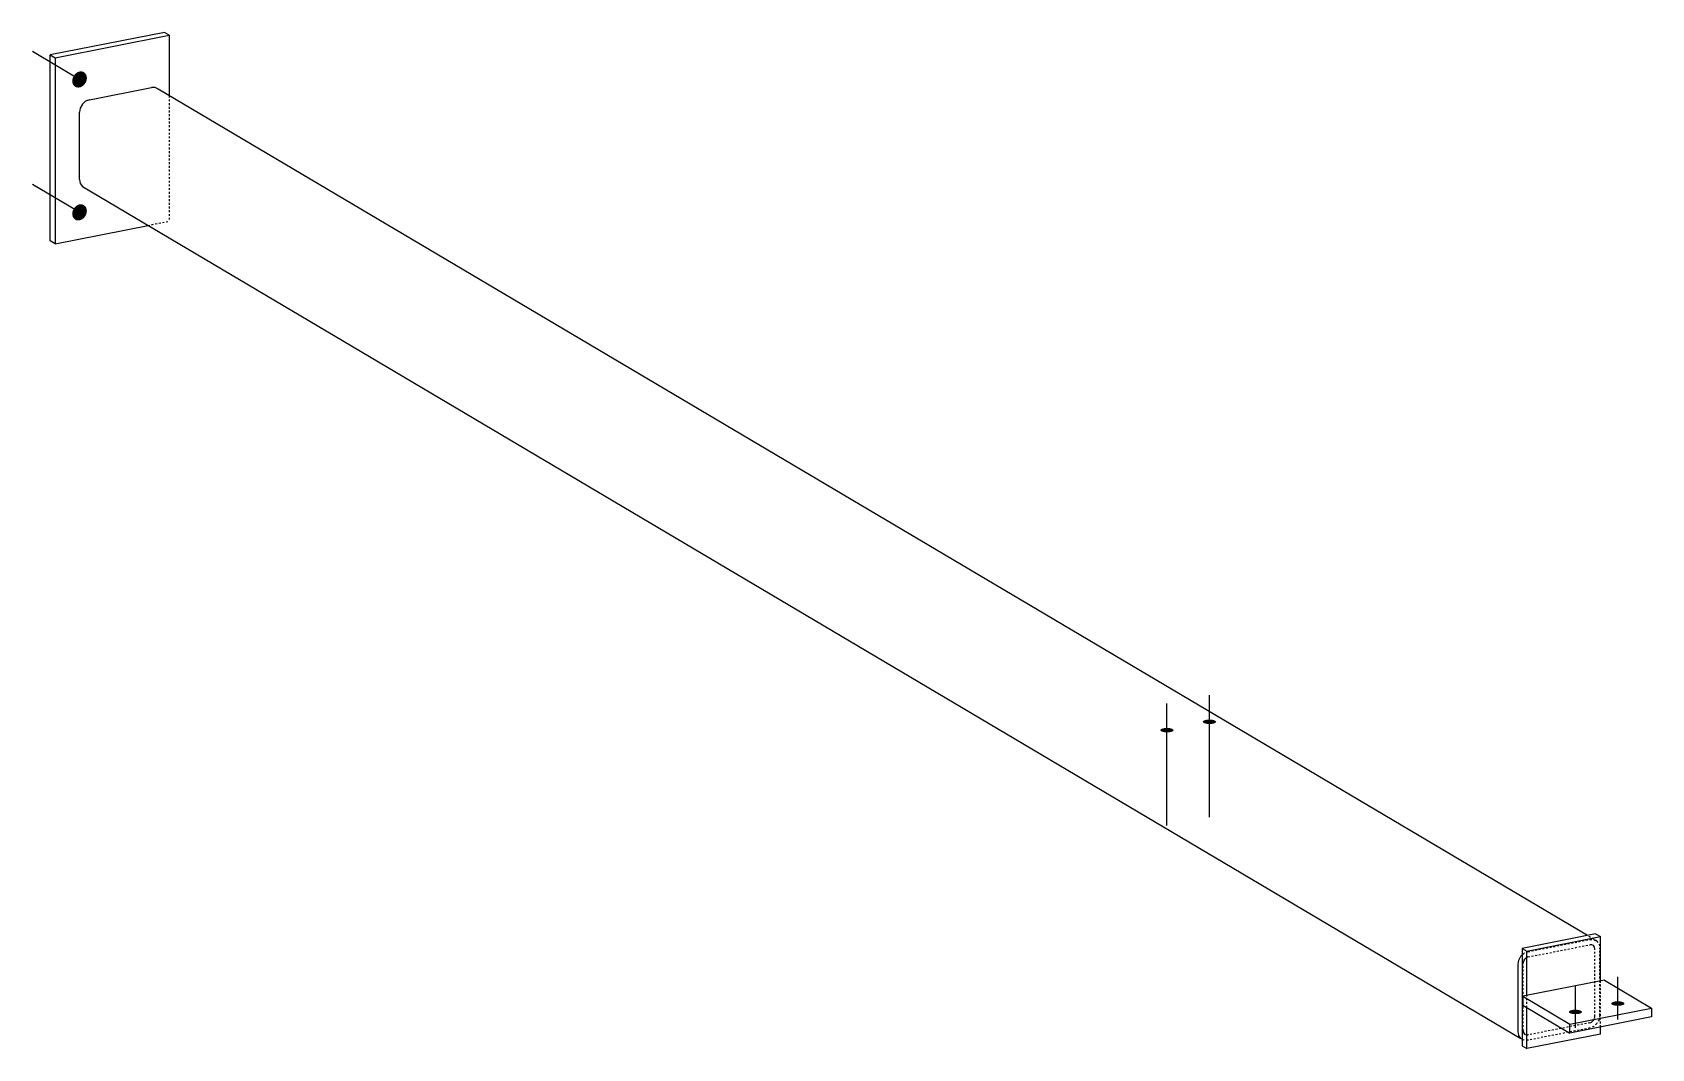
# Model space of a CAD drawing. Header units: millimetres. Extents: x 5 to 25061, y 5 to 1102.
# Drawn here: x 5 to 1722, y 24 to 1102 of the extents above; entities that cross this region are included whole.
import ezdxf

# ---------------------------------------------------------------- set-up
doc = ezdxf.new("R2010")
doc.units = ezdxf.units.MM
doc.linetypes.add('DXK_LINE_DOT2', pattern=[3.9198, 1.9599, -1.9599])
doc.layers.add('STÅL', color=7, linetype='Continuous')

msp = doc.modelspace()

# ---------------------------------------------------------------- hatches: boundary and pattern name
at = {"layer": 'STÅL', "linetype": 'Continuous'}
for points in [[(48.7, 1055.8), (49.8, 1057.3), (51.1, 1058.6), (52.6, 1059.6), (54.2, 1060.3), (55.8, 1060.7), (57.4, 1060.6), (58.9, 1060.2), (60.2, 1059.4), (61.3, 1058.3), (62.1, 1056.9), (62.6, 1055.3), (62.8, 1053.6), (62.6, 1051.8), (62.1, 1050), (61.3, 1048.3), (60.2, 1046.8), (58.9, 1045.5), (57.4, 1044.5), (55.8, 1043.8), (54.2, 1043.5), (52.6, 1043.6), (51.1, 1044), (49.8, 1044.8), (48.7, 1045.9), (47.9, 1047.2), (47.4, 1048.8), (47.2, 1050.5), (47.4, 1052.3), (47.9, 1054.1)], [(48.7, 914.9), (49.8, 916.4), (51.1, 917.7), (52.6, 918.7), (54.2, 919.4), (55.8, 919.7), (57.4, 919.6), (58.9, 919.2), (60.2, 918.4), (61.3, 917.3), (62.1, 916), (62.6, 914.4), (62.8, 912.7), (62.6, 910.9), (62.1, 909.1), (61.3, 907.4), (60.2, 905.9), (58.9, 904.6), (57.4, 903.6), (55.8, 902.9), (54.2, 902.6), (52.6, 902.6), (51.1, 903), (49.8, 903.8), (48.7, 904.9), (47.9, 906.3), (47.4, 907.9), (47.2, 909.6), (47.4, 911.4), (47.9, 913.2)], [(1208.3, 359.4), (1206.8, 359.5), (1205.4, 359.6), (1204.2, 359.9), (1203.1, 360.2), (1202.2, 360.6), (1201.6, 361.1), (1201.3, 361.6), (1201.3, 362.1), (1201.6, 362.5), (1202.2, 363), (1203.1, 363.4), (1204.2, 363.7), (1205.4, 364), (1206.8, 364.1), (1208.3, 364.2), (1209.7, 364.1), (1211.1, 364), (1212.4, 363.7), (1213.5, 363.4), (1214.3, 363), (1214.9, 362.5), (1215.2, 362.1), (1215.2, 361.6), (1214.9, 361.1), (1214.3, 360.6), (1213.5, 360.2), (1212.4, 359.9), (1211.1, 359.6), (1209.7, 359.5)], [(1253.3, 368.3), (1251.8, 368.4), (1250.5, 368.5), (1249.2, 368.8), (1248.1, 369.1), (1247.2, 369.5), (1246.6, 370), (1246.3, 370.4), (1246.3, 370.9), (1246.6, 371.4), (1247.2, 371.9), (1248.1, 372.3), (1249.2, 372.6), (1250.5, 372.9), (1251.8, 373), (1253.3, 373.1), (1254.8, 373), (1256.1, 372.9), (1257.4, 372.6), (1258.5, 372.3), (1259.4, 371.9), (1260, 371.4), (1260.3, 370.9), (1260.3, 370.4), (1260, 370), (1259.4, 369.5), (1258.5, 369.1), (1257.4, 368.8), (1256.1, 368.5), (1254.8, 368.4)], [(1686.5, 69.4), (1685, 69.4), (1683.6, 69.6), (1682.4, 69.9), (1681.3, 70.2), (1680.4, 70.6), (1679.8, 71), (1679.5, 71.5), (1679.5, 72), (1679.8, 72.5), (1680.4, 73), (1681.3, 73.4), (1682.4, 73.7), (1683.6, 74), (1685, 74.1), (1686.5, 74.2), (1687.9, 74.1), (1689.3, 74), (1690.6, 73.7), (1691.7, 73.4), (1692.5, 73), (1693.1, 72.5), (1693.4, 72), (1693.4, 71.5), (1693.1, 71), (1692.5, 70.6), (1691.7, 70.2), (1690.6, 69.9), (1689.3, 69.6), (1687.9, 69.4)], [(1641.4, 60.5), (1640, 60.6), (1638.6, 60.7), (1637.3, 61), (1636.2, 61.3), (1635.4, 61.7), (1634.8, 62.2), (1634.5, 62.6), (1634.5, 63.1), (1634.8, 63.6), (1635.4, 64.1), (1636.2, 64.5), (1637.3, 64.8), (1638.6, 65.1), (1640, 65.2), (1641.4, 65.3), (1642.9, 65.2), (1644.3, 65.1), (1645.6, 64.8), (1646.7, 64.5), (1647.5, 64.1), (1648.1, 63.6), (1648.4, 63.1), (1648.4, 62.6), (1648.1, 62.2), (1647.5, 61.7), (1646.7, 61.3), (1645.6, 61), (1644.3, 60.7), (1642.9, 60.6)]]:
    msp.add_hatch(color=96, dxfattribs=at).paths.add_polyline_path(points)

# ---------------------------------------------------------------- linework, layer by layer
at = {"layer": 'STÅL', "color": 2, "linetype": 'Continuous'}
for p, q in [((145.2, 1102), (24, 1078.1)), ((29, 1075.1), (150.2, 1099.1)), ((150.2, 1099.1), (145.2, 1102)), ((150.2, 1099.1), (150.2, 1034.8)), ((24, 880.8), (24, 1078.1)), ((24, 1078.1), (29, 1075.1)), ((29, 1075.1), (29, 877.8)), ((65.4, 1030.6), (61.4, 1029)), ((65.4, 1030.6), (131.2, 1043.6)), ((135.2, 1043.6), (131.2, 1043.6)), ((138.5, 1041.8), (135.2, 1043.6)), ((1654.1, 144), (138.5, 1041.8)), ((55.8, 1021.8), (55, 1017.3)), ((55, 945.9), (55, 1017.3)), ((58, 1025.9), (55.8, 1021.8)), ((61.4, 1029), (58, 1025.9)), ((55, 945.9), (55.8, 941.7)), ((55.8, 941.7), (58, 938.5)), ((58, 938.5), (1583.7, 34.7)), ((29, 877.8), (127.6, 897.3)), ((29, 877.8), (24, 880.8)), ((1662.9, 145.7), (1585, 130.3)), ((1590, 127.4), (1667.9, 142.8)), ((1662.9, 145.7), (1667.9, 142.8)), ((1667.9, 95.8), (1667.9, 142.8)), ((1581.5, 118), (1583.7, 122.1)), ((1585, 123.3), (1583.7, 122.1)), ((1585, 130.3), (1585, 27)), ((1585, 130.3), (1590, 127.4)), ((1590, 80.4), (1590, 127.4)), ((1580.7, 113.5), (1581.5, 118)), ((1580.7, 42.1), (1580.7, 113.5)), ((1672.3, 96.6), (1585.7, 79.5)), ((1672.3, 96.6), (1722.3, 67)), ((1585.7, 79.5), (1585.7, 70.1)), ((1585.7, 79.5), (1635.7, 49.9)), ((1585.7, 70.1), (1635.7, 40.5)), ((1590, 24), (1590, 67.6)), ((1635.7, 49.9), (1722.3, 67)), ((1722.3, 57.6), (1635.7, 40.5)), ((1722.3, 67), (1722.3, 57.6)), ((1581.5, 37.9), (1580.7, 42.1)), ((1583.7, 34.7), (1581.5, 37.9)), ((1585, 34), (1583.7, 34.7)), ((1667.9, 39.4), (1590, 24)), ((1635.7, 40.5), (1635.7, 49.9)), ((1667.9, 39.4), (1667.9, 46.9)), ((1585, 27), (1590, 24))]:
    msp.add_line(p, q, dxfattribs=at)
at = {"layer": 'STÅL', "color": 96, "linetype": 'Continuous'}
for p, q in [((59.6, 1049.3), (5, 1081.7)), ((59.6, 908.4), (5, 940.7)), ((1253.3, 269.7), (1253.3, 398.9)), ((1208.3, 260.8), (1208.3, 390)), ((1641.4, 46), (1641.4, 91.1)), ((1686.5, 54.9), (1686.5, 100))]:
    msp.add_line(p, q, dxfattribs=at)
at = {"layer": 'STÅL', "color": 7, "linetype": 'DXK_LINE_DOT2'}
for p, q in [((150.2, 1034.8), (150.2, 901.7)), ((127.6, 897.3), (150.2, 901.7)), ((1591.1, 126.8), (1656.9, 139.8)), ((1664.2, 138), (1654.1, 144)), ((1656.9, 139.8), (1660.9, 139.8)), ((1660.9, 139.8), (1664.2, 138)), ((1664.2, 138), (1666.5, 134.8)), ((1587.1, 125.2), (1585, 123.3)), ((1591.1, 126.8), (1587.1, 125.2)), ((1589.1, 120.4), (1587.4, 118.8)), ((1591.1, 121.2), (1589.1, 120.4)), ((1591.1, 121.2), (1656.9, 134.2)), ((1658.9, 134.2), (1656.9, 134.2)), ((1660.5, 133.3), (1658.9, 134.2)), ((1661.7, 131.7), (1660.5, 133.3)), ((1662.1, 129.6), (1661.7, 131.7)), ((1662.1, 58.2), (1662.1, 129.6)), ((1666.5, 134.8), (1667.3, 130.6)), ((1667.3, 59.2), (1667.3, 130.6)), ((1586.3, 116.8), (1585.9, 114.5)), ((1585.9, 43.1), (1585.9, 114.5)), ((1587.4, 118.8), (1586.3, 116.8)), ((1667.9, 46.9), (1667.9, 95.8)), ((1590, 67.6), (1590, 80.4)), ((1656.9, 51.5), (1658.9, 52.3)), ((1658.9, 52.3), (1660.5, 53.9)), ((1660.5, 53.9), (1661.7, 55.9)), ((1661.7, 55.9), (1662.1, 58.2)), ((1666.5, 54.7), (1664.2, 50.6)), ((1667.3, 59.2), (1666.5, 54.7)), ((1585.9, 43.1), (1586.3, 41)), ((1586.3, 41), (1587.4, 39.4)), ((1587.4, 39.4), (1589.1, 38.5)), ((1589.1, 38.5), (1590, 38.5)), ((1590, 38.5), (1591.1, 38.5)), ((1656.9, 51.5), (1591.1, 38.5)), ((1656.9, 45.9), (1591.1, 32.9)), ((1660.9, 47.5), (1656.9, 45.9)), ((1664.2, 50.6), (1660.9, 47.5)), ((1587.1, 32.9), (1585, 34)), ((1591.1, 32.9), (1587.1, 32.9))]:
    msp.add_line(p, q, dxfattribs=at)

doc.saveas('drawing.dxf')
